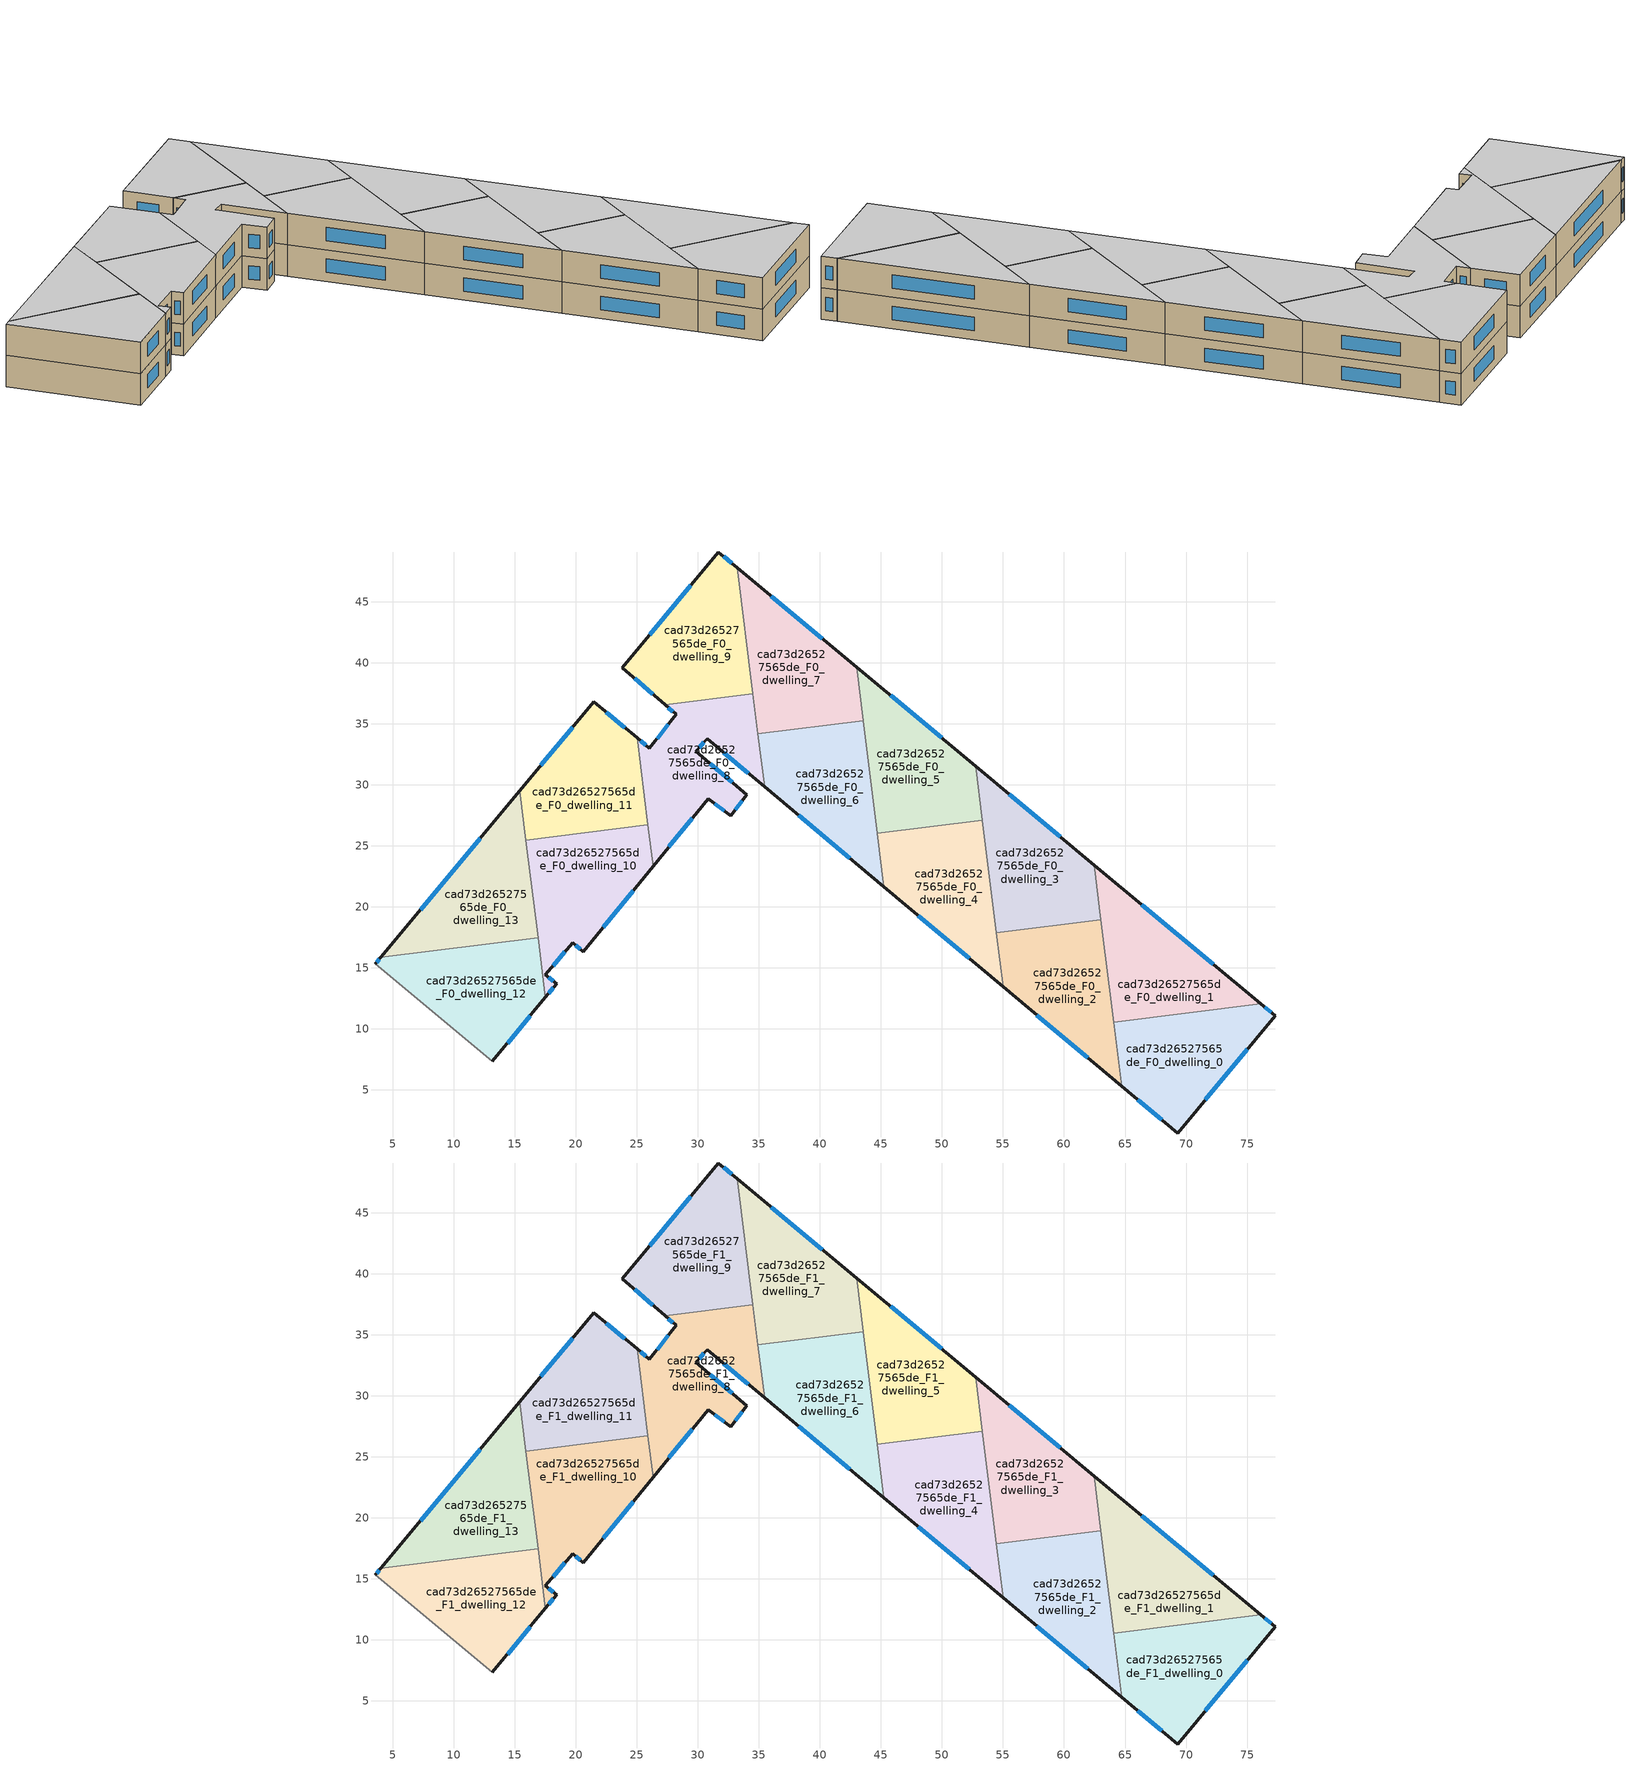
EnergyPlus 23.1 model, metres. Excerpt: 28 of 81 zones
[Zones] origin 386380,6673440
cad73d26527565de_F0_dwelling_0
 floor ground (EU_floor_Construction): 77.3,11.08 69.3,1.47 64.73,5.3 64.08,10.55 76.13,12.05 z0
 wall outside (EU_wall_Construction): 64.73,5.3 69.3,1.47 77.3,11.08 76.13,12.05 z0:3
 wall to cad73d26527565de_F0_dwelling_1 (EU_wall_Construction): 76.13,12.05 64.08,10.55 z0:3
 wall to cad73d26527565de_F0_dwelling_2 (EU_wall_Construction): 64.08,10.55 64.73,5.3 z0:3
 window (EU_Window_Construction): 76.97,11.36 76.47,11.77 / 71.59,4.22 75.01,8.33 / 66.04,4.21 68,2.57 z0.86:2.14
cad73d26527565de_F0_dwelling_1
 floor ground (EU_floor_Construction): 76.13,12.05 64.08,10.55 62.48,23.43 z0
 wall outside (EU_wall_Construction): 76.13,12.05 62.48,23.43 z0:3
 wall to cad73d26527565de_F0_dwelling_2 (EU_wall_Construction): 62.48,23.43 63.03,18.96 64.08,10.55 z0:3
 window (EU_Window_Construction): 72.23,15.3 66.38,20.18 z0.86:2.14
cad73d26527565de_F0_dwelling_10
 floor ground (EU_floor_Construction): 25.9,26.71 26.32,23.33 20.62,16.34 19.73,17.05 17.51,14.44 18.43,13.7 17.51,12.59 15.91,25.47 z0
 wall outside (EU_wall_Construction): 17.51,12.59 18.43,13.7 17.51,14.44 19.73,17.05 20.62,16.34 26.32,23.33 z0:3
 wall to cad73d26527565de_F0_dwelling_11 (EU_wall_Construction): 25.9,26.71 15.91,25.47 z0:3
 wall to cad73d26527565de_F0_dwelling_13 (EU_wall_Construction): 15.91,25.47 16.9,17.47 z0:3
 wall to cad73d26527565de_F0_dwelling_8 (EU_wall_Construction): 26.32,23.33 25.9,26.71 z0:3
 wall to cad73d26527565de_F0_dwelling_12 (EU_wall_Construction): 16.9,17.47 17.51,12.59 z0:3
 window (EU_Window_Construction): 19.99,16.85 20.37,16.54 / 18.15,15.19 19.1,16.31 / 18.17,13.91 17.78,14.23 / 17.77,12.91 18.17,13.38 / 22.25,18.34 24.7,21.34 z0.86:2.14
cad73d26527565de_F0_dwelling_11
 floor ground (EU_floor_Construction): 25.02,33.84 25.9,26.71 15.91,25.47 15.4,29.52 21.47,36.81 z0
 wall outside (EU_wall_Construction): 25.02,33.84 21.47,36.81 15.4,29.52 z0:3
 wall to cad73d26527565de_F0_dwelling_13 (EU_wall_Construction): 15.4,29.52 15.91,25.47 z0:3
 wall to cad73d26527565de_F0_dwelling_8 (EU_wall_Construction): 25.9,26.71 25.02,33.84 z0:3
 window (EU_Window_Construction): 19.73,34.73 17.13,31.61 / 24,34.69 22.48,35.96 z0.86:2.14
cad73d26527565de_F0_dwelling_12
 floor ground (EU_floor_Construction): 16.9,17.47 17.51,12.59 13.16,7.33 3.58,15.32 4.03,15.86 z0
 wall outside (EU_wall_Construction): 4.03,15.86 3.58,15.32 / 13.16,7.33 17.51,12.59 z0:3
 wall adiabatic (EU_wall_Construction): 3.58,15.32 13.16,7.33 z0:3
 wall to cad73d26527565de_F0_dwelling_13 (EU_wall_Construction): 16.9,17.47 4.03,15.86 z0:3
 window (EU_Window_Construction): 3.9,15.71 3.7,15.48 / 14.41,8.83 16.27,11.09 z0.86:2.14
cad73d26527565de_F0_dwelling_13
 floor ground (EU_floor_Construction): 15.4,29.52 16.9,17.47 4.03,15.86 z0
 wall outside (EU_wall_Construction): 15.4,29.52 4.03,15.86 z0:3
 window (EU_Window_Construction): 12.15,25.62 7.28,19.77 z0.86:2.14
cad73d26527565de_F0_dwelling_2
 floor ground (EU_floor_Construction): 63.03,18.96 64.73,5.3 55.01,13.45 54.45,17.89 z0
 wall outside (EU_wall_Construction): 55.01,13.45 64.73,5.3 z0:3
 wall to cad73d26527565de_F0_dwelling_3 (EU_wall_Construction): 62.48,23.43 63.03,18.96 54.45,17.89 z0:3
 wall to cad73d26527565de_F0_dwelling_4 (EU_wall_Construction): 54.45,17.89 55.01,13.45 z0:3
 window (EU_Window_Construction): 57.79,11.12 61.96,7.63 z0.86:2.14
cad73d26527565de_F0_dwelling_3
 floor ground (EU_floor_Construction): 62.48,23.43 63.03,18.96 54.45,17.89 52.76,31.53 z0
 wall outside (EU_wall_Construction): 62.48,23.43 52.76,31.53 z0:3
 wall to cad73d26527565de_F0_dwelling_5 (EU_wall_Construction): 52.76,31.53 53.31,27.1 z0:3
 wall to cad73d26527565de_F0_dwelling_4 (EU_wall_Construction): 53.31,27.1 54.45,17.89 z0:3
 window (EU_Window_Construction): 59.7,25.74 55.53,29.21 z0.86:2.14
cad73d26527565de_F0_dwelling_4
 floor ground (EU_floor_Construction): 53.31,27.1 55.01,13.45 45.25,21.63 44.7,26.03 z0
 wall outside (EU_wall_Construction): 45.25,21.63 55.01,13.45 z0:3
 wall to cad73d26527565de_F0_dwelling_5 (EU_wall_Construction): 53.31,27.1 44.7,26.03 z0:3
 wall to cad73d26527565de_F0_dwelling_6 (EU_wall_Construction): 44.7,26.03 45.25,21.63 z0:3
 window (EU_Window_Construction): 48.04,19.29 52.22,15.79 z0.86:2.14
cad73d26527565de_F0_dwelling_5
 floor ground (EU_floor_Construction): 52.76,31.53 53.31,27.1 44.7,26.03 43.01,39.65 z0
 wall outside (EU_wall_Construction): 52.76,31.53 43.01,39.65 z0:3
 wall to cad73d26527565de_F0_dwelling_7 (EU_wall_Construction): 43.01,39.65 43.55,35.26 z0:3
 wall to cad73d26527565de_F0_dwelling_6 (EU_wall_Construction): 43.55,35.26 44.7,26.03 z0:3
 window (EU_Window_Construction): 49.97,33.85 45.79,37.33 z0.86:2.14
cad73d26527565de_F0_dwelling_6
 floor ground (EU_floor_Construction): 43.55,35.26 45.25,21.63 35.47,29.83 34.92,34.19 z0
 wall outside (EU_wall_Construction): 35.47,29.83 45.25,21.63 z0:3
 wall to cad73d26527565de_F0_dwelling_7 (EU_wall_Construction): 43.55,35.26 34.92,34.19 z0:3
 wall to cad73d26527565de_F0_dwelling_8 (EU_wall_Construction): 34.92,34.19 35.47,29.83 z0:3
 window (EU_Window_Construction): 38.26,27.49 42.46,23.97 z0.86:2.14
cad73d26527565de_F0_dwelling_7
 floor ground (EU_floor_Construction): 43.01,39.65 43.55,35.26 34.92,34.19 33.23,47.79 z0
 wall outside (EU_wall_Construction): 43.01,39.65 33.23,47.79 z0:3
 wall to cad73d26527565de_F0_dwelling_9 (EU_wall_Construction): 33.23,47.79 34.52,37.45 z0:3
 wall to cad73d26527565de_F0_dwelling_8 (EU_wall_Construction): 34.52,37.45 34.92,34.19 z0:3
 window (EU_Window_Construction): 40.21,41.98 36.02,45.47 z0.86:2.14
cad73d26527565de_F0_dwelling_8
 floor ground (EU_floor_Construction): 34.52,37.45 35.47,29.83 30.77,33.77 29.84,32.74 34.01,29.2 32.71,27.47 30.83,28.86 26.32,23.33 25.02,33.84 26.03,32.99 28.22,35.78 27.32,36.55 z0
 wall outside (EU_wall_Construction): 26.32,23.33 30.83,28.86 32.71,27.47 34.01,29.2 29.84,32.74 30.77,33.77 35.47,29.83 / 27.32,36.55 28.22,35.78 26.03,32.99 25.02,33.84 z0:3
 wall to cad73d26527565de_F0_dwelling_9 (EU_wall_Construction): 34.52,37.45 27.32,36.55 z0:3
 window (EU_Window_Construction): 30.1,33.04 30.5,33.48 / 32.81,30.21 31.03,31.73 / 33.08,27.96 33.63,28.7 / 31.37,28.46 32.17,27.87 / 27.61,24.91 29.54,27.28 / 25.74,33.23 25.31,33.6 / 27.59,34.98 26.66,33.79 / 27.58,36.33 27.96,36 / 32.11,32.64 34.12,30.96 z0.86:2.14
cad73d26527565de_F0_dwelling_9
 floor ground (EU_floor_Construction): 33.23,47.79 34.52,37.45 27.32,36.55 23.8,39.61 31.68,49.08 z0
 wall outside (EU_wall_Construction): 33.23,47.79 31.68,49.08 23.8,39.61 27.32,36.55 z0:3
 window (EU_Window_Construction): 24.81,38.74 26.32,37.43 / 29.43,46.38 26.05,42.32 / 32.79,48.16 32.12,48.71 z0.86:2.14
cad73d26527565de_F1_dwelling_0
 floor to cad73d26527565de_F0_dwelling_0 (EU_floor_Construction): 77.3,11.08 69.3,1.47 64.73,5.3 64.08,10.55 76.13,12.05 z3
 wall outside (EU_wall_Construction): 64.73,5.3 69.3,1.47 77.3,11.08 76.13,12.05 z3:6
 wall to cad73d26527565de_F1_dwelling_1 (EU_wall_Construction): 76.13,12.05 64.08,10.55 z3:6
 wall to cad73d26527565de_F1_dwelling_2 (EU_wall_Construction): 64.08,10.55 64.73,5.3 z3:6
 window (EU_Window_Construction): 76.97,11.36 76.47,11.77 / 71.59,4.22 75.01,8.33 / 66.04,4.21 68,2.57 z3.86:5.14
 ceiling to cad73d26527565de_F2_dwelling_0 (EU_floor_Construction): 69.3,1.47 77.3,11.08 76.13,12.05 64.08,10.55 64.73,5.3 z6
cad73d26527565de_F1_dwelling_1
 floor to cad73d26527565de_F0_dwelling_1 (EU_floor_Construction): 76.13,12.05 64.08,10.55 62.48,23.43 z3
 wall outside (EU_wall_Construction): 76.13,12.05 62.48,23.43 z3:6
 wall to cad73d26527565de_F1_dwelling_2 (EU_wall_Construction): 62.48,23.43 63.03,18.96 64.08,10.55 z3:6
 window (EU_Window_Construction): 72.23,15.3 66.38,20.18 z3.86:5.14
 ceiling to cad73d26527565de_F2_dwelling_1 (EU_floor_Construction): 76.13,12.05 62.48,23.43 64.08,10.55 z6
cad73d26527565de_F1_dwelling_10
 floor to cad73d26527565de_F0_dwelling_10 (EU_floor_Construction): 25.9,26.71 26.32,23.33 20.62,16.34 19.73,17.05 17.51,14.44 18.43,13.7 17.51,12.59 15.91,25.47 z3
 wall outside (EU_wall_Construction): 17.51,12.59 18.43,13.7 17.51,14.44 19.73,17.05 20.62,16.34 26.32,23.33 z3:6
 wall to cad73d26527565de_F1_dwelling_11 (EU_wall_Construction): 25.9,26.71 15.91,25.47 z3:6
 wall to cad73d26527565de_F1_dwelling_13 (EU_wall_Construction): 15.91,25.47 16.9,17.47 z3:6
 wall to cad73d26527565de_F1_dwelling_8 (EU_wall_Construction): 26.32,23.33 25.9,26.71 z3:6
 wall to cad73d26527565de_F1_dwelling_12 (EU_wall_Construction): 16.9,17.47 17.51,12.59 z3:6
 window (EU_Window_Construction): 19.99,16.85 20.37,16.54 / 18.15,15.19 19.1,16.31 / 18.17,13.91 17.78,14.23 / 17.77,12.91 18.17,13.38 / 22.25,18.34 24.7,21.34 z3.86:5.14
 ceiling to cad73d26527565de_F2_dwelling_10 (EU_floor_Construction): 20.62,16.34 26.32,23.33 25.9,26.71 15.91,25.47 17.51,12.59 18.43,13.7 17.51,14.44 19.73,17.05 z6
cad73d26527565de_F1_dwelling_11
 floor to cad73d26527565de_F0_dwelling_11 (EU_floor_Construction): 25.02,33.84 25.9,26.71 15.91,25.47 15.4,29.52 21.47,36.81 z3
 wall outside (EU_wall_Construction): 25.02,33.84 21.47,36.81 15.4,29.52 z3:6
 wall to cad73d26527565de_F1_dwelling_13 (EU_wall_Construction): 15.4,29.52 15.91,25.47 z3:6
 wall to cad73d26527565de_F1_dwelling_8 (EU_wall_Construction): 25.9,26.71 25.02,33.84 z3:6
 window (EU_Window_Construction): 19.73,34.73 17.13,31.61 / 24,34.69 22.48,35.96 z3.86:5.14
 ceiling to cad73d26527565de_F2_dwelling_11 (EU_floor_Construction): 25.9,26.71 25.02,33.84 21.47,36.81 15.4,29.52 15.91,25.47 z6
cad73d26527565de_F1_dwelling_12
 floor to cad73d26527565de_F0_dwelling_12 (EU_floor_Construction): 16.9,17.47 17.51,12.59 13.16,7.33 3.58,15.32 4.03,15.86 z3
 wall outside (EU_wall_Construction): 4.03,15.86 3.58,15.32 / 13.16,7.33 17.51,12.59 z3:6
 wall adiabatic (EU_wall_Construction): 3.58,15.32 13.16,7.33 z3:6
 wall to cad73d26527565de_F1_dwelling_13 (EU_wall_Construction): 16.9,17.47 4.03,15.86 z3:6
 window (EU_Window_Construction): 3.9,15.71 3.7,15.48 / 14.41,8.83 16.27,11.09 z3.86:5.14
 ceiling to cad73d26527565de_F2_dwelling_12 (EU_floor_Construction): 13.16,7.33 17.51,12.59 16.9,17.47 4.03,15.86 3.58,15.32 z6
cad73d26527565de_F1_dwelling_13
 floor to cad73d26527565de_F0_dwelling_13 (EU_floor_Construction): 15.4,29.52 16.9,17.47 4.03,15.86 z3
 wall outside (EU_wall_Construction): 15.4,29.52 4.03,15.86 z3:6
 window (EU_Window_Construction): 12.15,25.62 7.28,19.77 z3.86:5.14
 ceiling to cad73d26527565de_F2_dwelling_13 (EU_floor_Construction): 16.9,17.47 15.4,29.52 4.03,15.86 z6
cad73d26527565de_F1_dwelling_2
 floor to cad73d26527565de_F0_dwelling_2 (EU_floor_Construction): 63.03,18.96 64.73,5.3 55.01,13.45 54.45,17.89 z3
 wall outside (EU_wall_Construction): 55.01,13.45 64.73,5.3 z3:6
 wall to cad73d26527565de_F1_dwelling_3 (EU_wall_Construction): 62.48,23.43 63.03,18.96 54.45,17.89 z3:6
 wall to cad73d26527565de_F1_dwelling_4 (EU_wall_Construction): 54.45,17.89 55.01,13.45 z3:6
 window (EU_Window_Construction): 57.79,11.12 61.96,7.63 z3.86:5.14
 ceiling to cad73d26527565de_F2_dwelling_2 (EU_floor_Construction): 64.73,5.3 63.03,18.96 54.45,17.89 55.01,13.45 z6
cad73d26527565de_F1_dwelling_3
 floor to cad73d26527565de_F0_dwelling_3 (EU_floor_Construction): 62.48,23.43 63.03,18.96 54.45,17.89 52.76,31.53 z3
 wall outside (EU_wall_Construction): 62.48,23.43 52.76,31.53 z3:6
 wall to cad73d26527565de_F1_dwelling_5 (EU_wall_Construction): 52.76,31.53 53.31,27.1 z3:6
 wall to cad73d26527565de_F1_dwelling_4 (EU_wall_Construction): 53.31,27.1 54.45,17.89 z3:6
 window (EU_Window_Construction): 59.7,25.74 55.53,29.21 z3.86:5.14
 ceiling to cad73d26527565de_F2_dwelling_3 (EU_floor_Construction): 63.03,18.96 62.48,23.43 52.76,31.53 54.45,17.89 z6
cad73d26527565de_F1_dwelling_4
 floor to cad73d26527565de_F0_dwelling_4 (EU_floor_Construction): 53.31,27.1 55.01,13.45 45.25,21.63 44.7,26.03 z3
 wall outside (EU_wall_Construction): 45.25,21.63 55.01,13.45 z3:6
 wall to cad73d26527565de_F1_dwelling_5 (EU_wall_Construction): 53.31,27.1 44.7,26.03 z3:6
 wall to cad73d26527565de_F1_dwelling_6 (EU_wall_Construction): 44.7,26.03 45.25,21.63 z3:6
 window (EU_Window_Construction): 48.04,19.29 52.22,15.79 z3.86:5.14
 ceiling to cad73d26527565de_F2_dwelling_4 (EU_floor_Construction): 55.01,13.45 53.31,27.1 44.7,26.03 45.25,21.63 z6
cad73d26527565de_F1_dwelling_5
 floor to cad73d26527565de_F0_dwelling_5 (EU_floor_Construction): 52.76,31.53 53.31,27.1 44.7,26.03 43.01,39.65 z3
 wall outside (EU_wall_Construction): 52.76,31.53 43.01,39.65 z3:6
 wall to cad73d26527565de_F1_dwelling_7 (EU_wall_Construction): 43.01,39.65 43.55,35.26 z3:6
 wall to cad73d26527565de_F1_dwelling_6 (EU_wall_Construction): 43.55,35.26 44.7,26.03 z3:6
 window (EU_Window_Construction): 49.97,33.85 45.79,37.33 z3.86:5.14
 ceiling to cad73d26527565de_F2_dwelling_5 (EU_floor_Construction): 53.31,27.1 52.76,31.53 43.01,39.65 44.7,26.03 z6
cad73d26527565de_F1_dwelling_6
 floor to cad73d26527565de_F0_dwelling_6 (EU_floor_Construction): 43.55,35.26 45.25,21.63 35.47,29.83 34.92,34.19 z3
 wall outside (EU_wall_Construction): 35.47,29.83 45.25,21.63 z3:6
 wall to cad73d26527565de_F1_dwelling_7 (EU_wall_Construction): 43.55,35.26 34.92,34.19 z3:6
 wall to cad73d26527565de_F1_dwelling_8 (EU_wall_Construction): 34.92,34.19 35.47,29.83 z3:6
 window (EU_Window_Construction): 38.26,27.49 42.46,23.97 z3.86:5.14
 ceiling to cad73d26527565de_F2_dwelling_6 (EU_floor_Construction): 45.25,21.63 43.55,35.26 34.92,34.19 35.47,29.83 z6
cad73d26527565de_F1_dwelling_7
 floor to cad73d26527565de_F0_dwelling_7 (EU_floor_Construction): 43.01,39.65 43.55,35.26 34.92,34.19 33.23,47.79 z3
 wall outside (EU_wall_Construction): 43.01,39.65 33.23,47.79 z3:6
 wall to cad73d26527565de_F1_dwelling_9 (EU_wall_Construction): 33.23,47.79 34.52,37.45 z3:6
 wall to cad73d26527565de_F1_dwelling_8 (EU_wall_Construction): 34.52,37.45 34.92,34.19 z3:6
 window (EU_Window_Construction): 40.21,41.98 36.02,45.47 z3.86:5.14
 ceiling to cad73d26527565de_F2_dwelling_7 (EU_floor_Construction): 43.55,35.26 43.01,39.65 33.23,47.79 34.92,34.19 z6
cad73d26527565de_F1_dwelling_8
 floor to cad73d26527565de_F0_dwelling_8 (EU_floor_Construction): 34.52,37.45 35.47,29.83 30.77,33.77 29.84,32.74 34.01,29.2 32.71,27.47 30.83,28.86 26.32,23.33 25.02,33.84 26.03,32.99 28.22,35.78 27.32,36.55 z3
 wall outside (EU_wall_Construction): 26.32,23.33 30.83,28.86 32.71,27.47 34.01,29.2 29.84,32.74 30.77,33.77 35.47,29.83 / 27.32,36.55 28.22,35.78 26.03,32.99 25.02,33.84 z3:6
 wall to cad73d26527565de_F1_dwelling_9 (EU_wall_Construction): 34.52,37.45 27.32,36.55 z3:6
 window (EU_Window_Construction): 30.1,33.04 30.5,33.48 / 32.81,30.21 31.03,31.73 / 33.08,27.96 33.63,28.7 / 31.37,28.46 32.17,27.87 / 27.61,24.91 29.54,27.28 / 25.74,33.23 25.31,33.6 / 27.59,34.98 26.66,33.79 / 27.58,36.33 27.96,36 / 32.11,32.64 34.12,30.96 z3.86:5.14
 ceiling to cad73d26527565de_F2_dwelling_8 (EU_floor_Construction): 32.71,27.47 34.01,29.2 29.84,32.74 30.77,33.77 35.47,29.83 34.52,37.45 27.32,36.55 28.22,35.78 26.03,32.99 25.02,33.84 26.32,23.33 30.83,28.86 z6
cad73d26527565de_F1_dwelling_9
 floor to cad73d26527565de_F0_dwelling_9 (EU_floor_Construction): 33.23,47.79 34.52,37.45 27.32,36.55 23.8,39.61 31.68,49.08 z3
 wall outside (EU_wall_Construction): 33.23,47.79 31.68,49.08 23.8,39.61 27.32,36.55 z3:6
 window (EU_Window_Construction): 24.81,38.74 26.32,37.43 / 29.43,46.38 26.05,42.32 / 32.79,48.16 32.12,48.71 z3.86:5.14
 ceiling to cad73d26527565de_F2_dwelling_9 (EU_floor_Construction): 34.52,37.45 33.23,47.79 31.68,49.08 23.8,39.61 27.32,36.55 z6
[Building]
EU S2 Campaign: North Axis=0; Terrain=City; Solar Distribution=FullExterior
[Site:Location]
Helsinki-Vantaa.AP: Latitude=60.317; Longitude=24.963; Time Zone=2; Elevation=54.6
[SizingPeriod:WeatherFileDays]
AnnualSizingPeriod: Begin Month=1; Begin Day of Month=1; End Month=12; End Day of Month=31; Day of Week for Start Day=Monday; Use Weather File Daylight Saving Period=No; Use Weather File Rain and Snow Indicators=No
[MATERIAL]
EU_InternalMass_Material: Roughness=MediumRough; Thickness=0.1; Conductivity=1; Density=1800; Specific Heat=900; Thermal Absorptance=0.9; Solar Absorptance=0.7; Visible Absorptance=0.7
[MATERIAL:NOMASS] Roughness=MediumRough; Thermal Absorptance=0.9; Solar Absorptance=0.7; Visible Absorptance=0.7
Name | Thermal Resistance
EU_wall_NoMass | 1.10183
EU_floor_NoMass | 1.70606
[WINDOWMATERIAL:SIMPLEGLAZINGSYSTEM]
EU_Window_SimpleGlazing: UFactor=3.11035; Solar Heat Gain Coefficient=0.8; Visible Transmittance=0.8
[CONSTRUCTION]
EU_wall_Construction: EU_wall_NoMass
EU_floor_Construction: EU_floor_NoMass
EU_Window_Construction: EU_Window_SimpleGlazing
EU_InternalMass_Construction: EU_InternalMass_Material
[ZONE] Type=1; Multiplier=1; Ceiling Height=autocalculate; Floor Area=autocalculate; Part of Total Floor Area=Yes
Name | Volume
cad73d26527565de_F0_dwelling_0; cad73d26527565de_F1_dwelling_0 | 236.524
cad73d26527565de_F0_dwelling_1; cad73d26527565de_F1_dwelling_1 | 236.48
cad73d26527565de_F0_dwelling_10; cad73d26527565de_F1_dwelling_10 | 236.118
cad73d26527565de_F0_dwelling_11; cad73d26527565de_F1_dwelling_11 | 236.125
cad73d26527565de_F0_dwelling_12; cad73d26527565de_F1_dwelling_12 | 236.509
cad73d26527565de_F0_dwelling_13; cad73d26527565de_F1_dwelling_13 | 236.484
cad73d26527565de_F0_dwelling_2; cad73d26527565de_F1_dwelling_2 | 236.501
cad73d26527565de_F0_dwelling_3; cad73d26527565de_F1_dwelling_3 | 236.527
cad73d26527565de_F0_dwelling_4; cad73d26527565de_F1_dwelling_4 | 236.508
cad73d26527565de_F0_dwelling_5; cad73d26527565de_F1_dwelling_5 | 236.525
cad73d26527565de_F0_dwelling_6; cad73d26527565de_F1_dwelling_6 | 236.492
cad73d26527565de_F0_dwelling_7; cad73d26527565de_F1_dwelling_7 | 236.498
cad73d26527565de_F0_dwelling_8; cad73d26527565de_F1_dwelling_8 | 236.878
cad73d26527565de_F0_dwelling_9; cad73d26527565de_F1_dwelling_9 | 236.882
[INTERNALMASS] Construction=EU_InternalMass_Construction
Name | Zone or ZoneList | Surface Area
cad73d26527565de_F0_dwelling_0_EU_InternalMass | cad73d26527565de_F0_dwelling_0 | 78.8423
cad73d26527565de_F0_dwelling_1_EU_InternalMass | cad73d26527565de_F0_dwelling_1 | 78.8257
cad73d26527565de_F0_dwelling_2_EU_InternalMass | cad73d26527565de_F0_dwelling_2 | 78.8411
cad73d26527565de_F0_dwelling_3_EU_InternalMass | cad73d26527565de_F0_dwelling_3 | 78.8389
cad73d26527565de_F0_dwelling_4_EU_InternalMass | cad73d26527565de_F0_dwelling_4 | 78.8342
cad73d26527565de_F0_dwelling_5_EU_InternalMass | cad73d26527565de_F0_dwelling_5 | 78.8387
cad73d26527565de_F0_dwelling_6_EU_InternalMass | cad73d26527565de_F0_dwelling_6 | 78.8265
cad73d26527565de_F0_dwelling_7_EU_InternalMass | cad73d26527565de_F0_dwelling_7 | 78.8295
cad73d26527565de_F0_dwelling_8_EU_InternalMass | cad73d26527565de_F0_dwelling_8 | 78.9581
cad73d26527565de_F0_dwelling_9_EU_InternalMass | cad73d26527565de_F0_dwelling_9 | 78.9638
cad73d26527565de_F0_dwelling_10_EU_InternalMass | cad73d26527565de_F0_dwelling_10 | 78.7069
cad73d26527565de_F0_dwelling_11_EU_InternalMass | cad73d26527565de_F0_dwelling_11 | 78.7083
cad73d26527565de_F0_dwelling_12_EU_InternalMass | cad73d26527565de_F0_dwelling_12 | 78.8382
cad73d26527565de_F0_dwelling_13_EU_InternalMass | cad73d26527565de_F0_dwelling_13 | 78.8286
cad73d26527565de_F1_dwelling_0_EU_InternalMass | cad73d26527565de_F1_dwelling_0 | 78.8423
cad73d26527565de_F1_dwelling_1_EU_InternalMass | cad73d26527565de_F1_dwelling_1 | 78.8257
cad73d26527565de_F1_dwelling_2_EU_InternalMass | cad73d26527565de_F1_dwelling_2 | 78.8411
cad73d26527565de_F1_dwelling_3_EU_InternalMass | cad73d26527565de_F1_dwelling_3 | 78.8389
cad73d26527565de_F1_dwelling_4_EU_InternalMass | cad73d26527565de_F1_dwelling_4 | 78.8342
cad73d26527565de_F1_dwelling_5_EU_InternalMass | cad73d26527565de_F1_dwelling_5 | 78.8387
cad73d26527565de_F1_dwelling_6_EU_InternalMass | cad73d26527565de_F1_dwelling_6 | 78.8265
cad73d26527565de_F1_dwelling_7_EU_InternalMass | cad73d26527565de_F1_dwelling_7 | 78.8295
cad73d26527565de_F1_dwelling_8_EU_InternalMass | cad73d26527565de_F1_dwelling_8 | 78.9581
cad73d26527565de_F1_dwelling_9_EU_InternalMass | cad73d26527565de_F1_dwelling_9 | 78.9638
cad73d26527565de_F1_dwelling_10_EU_InternalMass | cad73d26527565de_F1_dwelling_10 | 78.7069
cad73d26527565de_F1_dwelling_11_EU_InternalMass | cad73d26527565de_F1_dwelling_11 | 78.7083
cad73d26527565de_F1_dwelling_12_EU_InternalMass | cad73d26527565de_F1_dwelling_12 | 78.8382
cad73d26527565de_F1_dwelling_13_EU_InternalMass | cad73d26527565de_F1_dwelling_13 | 78.8286
[OTHEREQUIPMENT] Fuel Type=Electricity; Design Level Calculation Method=Watts/Area; Power per Zone Floor Area=1; Fraction Latent=0; Fraction Radiant=0; Fraction Lost=0; Carbon Dioxide Generation Rate=0; EndUse Subcategory=EU_Step8_InternalGains
Name | Zone or ZoneList or Space or SpaceList | Schedule
EU_Step8_InternalGain_cad73d26527565de_F0_dwelling_0_f000 | cad73d26527565de_F0_dwelling_0 | EU_Step8_GainSchedule_cad73d26527565de_F0_dwelling_0_f000
EU_Step8_InternalGain_cad73d26527565de_F0_dwelling_1_f000 | cad73d26527565de_F0_dwelling_1 | EU_Step8_GainSchedule_cad73d26527565de_F0_dwelling_1_f000
EU_Step8_InternalGain_cad73d26527565de_F0_dwelling_2_f000 | cad73d26527565de_F0_dwelling_2 | EU_Step8_GainSchedule_cad73d26527565de_F0_dwelling_2_f000
EU_Step8_InternalGain_cad73d26527565de_F0_dwelling_3_f000 | cad73d26527565de_F0_dwelling_3 | EU_Step8_GainSchedule_cad73d26527565de_F0_dwelling_3_f000
EU_Step8_InternalGain_cad73d26527565de_F0_dwelling_4_f000 | cad73d26527565de_F0_dwelling_4 | EU_Step8_GainSchedule_cad73d26527565de_F0_dwelling_4_f000
EU_Step8_InternalGain_cad73d26527565de_F0_dwelling_5_f000 | cad73d26527565de_F0_dwelling_5 | EU_Step8_GainSchedule_cad73d26527565de_F0_dwelling_5_f000
EU_Step8_InternalGain_cad73d26527565de_F0_dwelling_6_f000 | cad73d26527565de_F0_dwelling_6 | EU_Step8_GainSchedule_cad73d26527565de_F0_dwelling_6_f000
EU_Step8_InternalGain_cad73d26527565de_F0_dwelling_7_f000 | cad73d26527565de_F0_dwelling_7 | EU_Step8_GainSchedule_cad73d26527565de_F0_dwelling_7_f000
EU_Step8_InternalGain_cad73d26527565de_F0_dwelling_8_f000 | cad73d26527565de_F0_dwelling_8 | EU_Step8_GainSchedule_cad73d26527565de_F0_dwelling_8_f000
EU_Step8_InternalGain_cad73d26527565de_F0_dwelling_9_f000 | cad73d26527565de_F0_dwelling_9 | EU_Step8_GainSchedule_cad73d26527565de_F0_dwelling_9_f000
EU_Step8_InternalGain_cad73d26527565de_F0_dwelling_10_f000 | cad73d26527565de_F0_dwelling_10 | EU_Step8_GainSchedule_cad73d26527565de_F0_dwelling_10_f000
EU_Step8_InternalGain_cad73d26527565de_F0_dwelling_11_f000 | cad73d26527565de_F0_dwelling_11 | EU_Step8_GainSchedule_cad73d26527565de_F0_dwelling_11_f000
EU_Step8_InternalGain_cad73d26527565de_F0_dwelling_12_f000 | cad73d26527565de_F0_dwelling_12 | EU_Step8_GainSchedule_cad73d26527565de_F0_dwelling_12_f000
EU_Step8_InternalGain_cad73d26527565de_F0_dwelling_13_f000 | cad73d26527565de_F0_dwelling_13 | EU_Step8_GainSchedule_cad73d26527565de_F0_dwelling_13_f000
EU_Step8_InternalGain_cad73d26527565de_F1_dwelling_0_f000 | cad73d26527565de_F1_dwelling_0 | EU_Step8_GainSchedule_cad73d26527565de_F1_dwelling_0_f000
EU_Step8_InternalGain_cad73d26527565de_F1_dwelling_1_f000 | cad73d26527565de_F1_dwelling_1 | EU_Step8_GainSchedule_cad73d26527565de_F1_dwelling_1_f000
EU_Step8_InternalGain_cad73d26527565de_F1_dwelling_2_f000 | cad73d26527565de_F1_dwelling_2 | EU_Step8_GainSchedule_cad73d26527565de_F1_dwelling_2_f000
EU_Step8_InternalGain_cad73d26527565de_F1_dwelling_3_f000 | cad73d26527565de_F1_dwelling_3 | EU_Step8_GainSchedule_cad73d26527565de_F1_dwelling_3_f000
EU_Step8_InternalGain_cad73d26527565de_F1_dwelling_4_f000 | cad73d26527565de_F1_dwelling_4 | EU_Step8_GainSchedule_cad73d26527565de_F1_dwelling_4_f000
EU_Step8_InternalGain_cad73d26527565de_F1_dwelling_5_f000 | cad73d26527565de_F1_dwelling_5 | EU_Step8_GainSchedule_cad73d26527565de_F1_dwelling_5_f000
EU_Step8_InternalGain_cad73d26527565de_F1_dwelling_6_f000 | cad73d26527565de_F1_dwelling_6 | EU_Step8_GainSchedule_cad73d26527565de_F1_dwelling_6_f000
EU_Step8_InternalGain_cad73d26527565de_F1_dwelling_7_f000 | cad73d26527565de_F1_dwelling_7 | EU_Step8_GainSchedule_cad73d26527565de_F1_dwelling_7_f000
EU_Step8_InternalGain_cad73d26527565de_F1_dwelling_8_f000 | cad73d26527565de_F1_dwelling_8 | EU_Step8_GainSchedule_cad73d26527565de_F1_dwelling_8_f000
EU_Step8_InternalGain_cad73d26527565de_F1_dwelling_9_f000 | cad73d26527565de_F1_dwelling_9 | EU_Step8_GainSchedule_cad73d26527565de_F1_dwelling_9_f000
EU_Step8_InternalGain_cad73d26527565de_F1_dwelling_10_f000 | cad73d26527565de_F1_dwelling_10 | EU_Step8_GainSchedule_cad73d26527565de_F1_dwelling_10_f000
EU_Step8_InternalGain_cad73d26527565de_F1_dwelling_11_f000 | cad73d26527565de_F1_dwelling_11 | EU_Step8_GainSchedule_cad73d26527565de_F1_dwelling_11_f000
EU_Step8_InternalGain_cad73d26527565de_F1_dwelling_12_f000 | cad73d26527565de_F1_dwelling_12 | EU_Step8_GainSchedule_cad73d26527565de_F1_dwelling_12_f000
EU_Step8_InternalGain_cad73d26527565de_F1_dwelling_13_f000 | cad73d26527565de_F1_dwelling_13 | EU_Step8_GainSchedule_cad73d26527565de_F1_dwelling_13_f000
[ZONEVENTILATION:DESIGNFLOWRATE] Schedule=EU_AlwaysOn; Design Flow Rate Calculation Method=AirChanges/Hour; Air Changes per Hour=0.756316; Ventilation Type=Natural; Fan Pressure Rise=0; Fan Total Efficiency=1; Constant Term Coefficient=1; Temperature Term Coefficient=0; Velocity Term Coefficient=0; Velocity Squared Term Coefficient=0; Minimum Indoor Temperature=-100; Maximum Indoor Temperature=100; Delta Temperature=-100; Minimum Outdoor Temperature=-100; Maximum Outdoor Temperature=100; Maximum Wind Speed=40
Name | Zone or ZoneList or Space or SpaceList
EU_ConstantAir_cad73d26527565de_F0_dwelling_0 | cad73d26527565de_F0_dwelling_0
EU_ConstantAir_cad73d26527565de_F0_dwelling_1 | cad73d26527565de_F0_dwelling_1
EU_ConstantAir_cad73d26527565de_F0_dwelling_2 | cad73d26527565de_F0_dwelling_2
EU_ConstantAir_cad73d26527565de_F0_dwelling_3 | cad73d26527565de_F0_dwelling_3
EU_ConstantAir_cad73d26527565de_F0_dwelling_4 | cad73d26527565de_F0_dwelling_4
EU_ConstantAir_cad73d26527565de_F0_dwelling_5 | cad73d26527565de_F0_dwelling_5
EU_ConstantAir_cad73d26527565de_F0_dwelling_6 | cad73d26527565de_F0_dwelling_6
EU_ConstantAir_cad73d26527565de_F0_dwelling_7 | cad73d26527565de_F0_dwelling_7
EU_ConstantAir_cad73d26527565de_F0_dwelling_8 | cad73d26527565de_F0_dwelling_8
EU_ConstantAir_cad73d26527565de_F0_dwelling_9 | cad73d26527565de_F0_dwelling_9
EU_ConstantAir_cad73d26527565de_F0_dwelling_10 | cad73d26527565de_F0_dwelling_10
EU_ConstantAir_cad73d26527565de_F0_dwelling_11 | cad73d26527565de_F0_dwelling_11
EU_ConstantAir_cad73d26527565de_F0_dwelling_12 | cad73d26527565de_F0_dwelling_12
EU_ConstantAir_cad73d26527565de_F0_dwelling_13 | cad73d26527565de_F0_dwelling_13
EU_ConstantAir_cad73d26527565de_F1_dwelling_0 | cad73d26527565de_F1_dwelling_0
EU_ConstantAir_cad73d26527565de_F1_dwelling_1 | cad73d26527565de_F1_dwelling_1
EU_ConstantAir_cad73d26527565de_F1_dwelling_2 | cad73d26527565de_F1_dwelling_2
EU_ConstantAir_cad73d26527565de_F1_dwelling_3 | cad73d26527565de_F1_dwelling_3
EU_ConstantAir_cad73d26527565de_F1_dwelling_4 | cad73d26527565de_F1_dwelling_4
EU_ConstantAir_cad73d26527565de_F1_dwelling_5 | cad73d26527565de_F1_dwelling_5
EU_ConstantAir_cad73d26527565de_F1_dwelling_6 | cad73d26527565de_F1_dwelling_6
EU_ConstantAir_cad73d26527565de_F1_dwelling_7 | cad73d26527565de_F1_dwelling_7
EU_ConstantAir_cad73d26527565de_F1_dwelling_8 | cad73d26527565de_F1_dwelling_8
EU_ConstantAir_cad73d26527565de_F1_dwelling_9 | cad73d26527565de_F1_dwelling_9
EU_ConstantAir_cad73d26527565de_F1_dwelling_10 | cad73d26527565de_F1_dwelling_10
EU_ConstantAir_cad73d26527565de_F1_dwelling_11 | cad73d26527565de_F1_dwelling_11
EU_ConstantAir_cad73d26527565de_F1_dwelling_12 | cad73d26527565de_F1_dwelling_12
EU_ConstantAir_cad73d26527565de_F1_dwelling_13 | cad73d26527565de_F1_dwelling_13
[HVACTEMPLATE:THERMOSTAT] Constant Heating Setpoint=20; Constant Cooling Setpoint=50
EU_HeatOnly_cad73d26527565de_F0_dwelling_0; EU_HeatOnly_cad73d26527565de_F0_dwelling_1; EU_HeatOnly_cad73d26527565de_F0_dwelling_2; EU_HeatOnly_cad73d26527565de_F0_dwelling_3; EU_HeatOnly_cad73d26527565de_F0_dwelling_4; EU_HeatOnly_cad73d26527565de_F0_dwelling_5; EU_HeatOnly_cad73d26527565de_F0_dwelling_6; EU_HeatOnly_cad73d26527565de_F0_dwelling_7; EU_HeatOnly_cad73d26527565de_F0_dwelling_8; EU_HeatOnly_cad73d26527565de_F0_dwelling_9; EU_HeatOnly_cad73d26527565de_F0_dwelling_10; EU_HeatOnly_cad73d26527565de_F0_dwelling_11; EU_HeatOnly_cad73d26527565de_F0_dwelling_12; EU_HeatOnly_cad73d26527565de_F0_dwelling_13; EU_HeatOnly_cad73d26527565de_F1_dwelling_0; EU_HeatOnly_cad73d26527565de_F1_dwelling_1; EU_HeatOnly_cad73d26527565de_F1_dwelling_2; EU_HeatOnly_cad73d26527565de_F1_dwelling_3; EU_HeatOnly_cad73d26527565de_F1_dwelling_4; EU_HeatOnly_cad73d26527565de_F1_dwelling_5; EU_HeatOnly_cad73d26527565de_F1_dwelling_6; EU_HeatOnly_cad73d26527565de_F1_dwelling_7; EU_HeatOnly_cad73d26527565de_F1_dwelling_8; EU_HeatOnly_cad73d26527565de_F1_dwelling_9; EU_HeatOnly_cad73d26527565de_F1_dwelling_10; EU_HeatOnly_cad73d26527565de_F1_dwelling_11; EU_HeatOnly_cad73d26527565de_F1_dwelling_12; EU_HeatOnly_cad73d26527565de_F1_dwelling_13; EU_HeatOnly_cad73d26527565de_F2_dwelling_0; EU_HeatOnly_cad73d26527565de_F2_dwelling_1; EU_HeatOnly_cad73d26527565de_F2_dwelling_2; EU_HeatOnly_cad73d26527565de_F2_dwelling_3; EU_HeatOnly_cad73d26527565de_F2_dwelling_4; EU_HeatOnly_cad73d26527565de_F2_dwelling_5; EU_HeatOnly_cad73d26527565de_F2_dwelling_6; EU_HeatOnly_cad73d26527565de_F2_dwelling_7; EU_HeatOnly_cad73d26527565de_F2_dwelling_8; EU_HeatOnly_cad73d26527565de_F2_dwelling_9; EU_HeatOnly_cad73d26527565de_F2_dwelling_10; EU_HeatOnly_cad73d26527565de_F2_dwelling_11; EU_HeatOnly_cad73d26527565de_F2_dwelling_12; EU_HeatOnly_cad73d26527565de_F2_dwelling_13; EU_HeatOnly_cad73d26527565de_F3_dwelling_0; EU_HeatOnly_cad73d26527565de_F3_dwelling_1; EU_HeatOnly_cad73d26527565de_F3_dwelling_2; EU_HeatOnly_cad73d26527565de_F3_dwelling_3; EU_HeatOnly_cad73d26527565de_F3_dwelling_4; EU_HeatOnly_cad73d26527565de_F3_dwelling_5; EU_HeatOnly_cad73d26527565de_F3_dwelling_6; EU_HeatOnly_cad73d26527565de_F3_dwelling_7; EU_HeatOnly_cad73d26527565de_F3_dwelling_8; EU_HeatOnly_cad73d26527565de_F3_dwelling_9; EU_HeatOnly_cad73d26527565de_F3_dwelling_10; EU_HeatOnly_cad73d26527565de_F3_dwelling_11; EU_HeatOnly_cad73d26527565de_F3_dwelling_12; EU_HeatOnly_cad73d26527565de_F4_dwelling_0; EU_HeatOnly_cad73d26527565de_F4_dwelling_1; EU_HeatOnly_cad73d26527565de_F4_dwelling_2; EU_HeatOnly_cad73d26527565de_F4_dwelling_3; EU_HeatOnly_cad73d26527565de_F4_dwelling_4; EU_HeatOnly_cad73d26527565de_F4_dwelling_5; EU_HeatOnly_cad73d26527565de_F4_dwelling_6; EU_HeatOnly_cad73d26527565de_F4_dwelling_7; EU_HeatOnly_cad73d26527565de_F4_dwelling_8; EU_HeatOnly_cad73d26527565de_F4_dwelling_9; EU_HeatOnly_cad73d26527565de_F4_dwelling_10; EU_HeatOnly_cad73d26527565de_F4_dwelling_11; EU_HeatOnly_cad73d26527565de_F4_dwelling_12; EU_HeatOnly_cad73d26527565de_F5_dwelling_0; EU_HeatOnly_cad73d26527565de_F5_dwelling_1; EU_HeatOnly_cad73d26527565de_F5_dwelling_2; EU_HeatOnly_cad73d26527565de_F5_dwelling_3; EU_HeatOnly_cad73d26527565de_F5_dwelling_4; EU_HeatOnly_cad73d26527565de_F5_dwelling_5; EU_HeatOnly_cad73d26527565de_F5_dwelling_6; EU_HeatOnly_cad73d26527565de_F5_dwelling_7; EU_HeatOnly_cad73d26527565de_F5_dwelling_8; EU_HeatOnly_cad73d26527565de_F5_dwelling_9; EU_HeatOnly_cad73d26527565de_F5_dwelling_10; EU_HeatOnly_cad73d26527565de_F5_dwelling_11; EU_HeatOnly_cad73d26527565de_F5_dwelling_12
[HVACTEMPLATE:ZONE:IDEALLOADSAIRSYSTEM] System Availability Schedule=EU_AlwaysOn; Maximum Heating Supply Air Temperature=50; Minimum Cooling Supply Air Temperature=13; Maximum Heating Supply Air Humidity Ratio=0.0156; Minimum Cooling Supply Air Humidity Ratio=0.0077; Heating Limit=NoLimit; Cooling Limit=NoLimit; Heating Availability Schedule=EU_AlwaysOn; Cooling Availability Schedule=EU_CoolingOff; Dehumidification Control Type=ConstantSensibleHeatRatio; Cooling Sensible Heat Ratio=0.7; Dehumidification Setpoint=60; Humidification Control Type=None; Humidification Setpoint=30; Outdoor Air Method=None; Outdoor Air Flow Rate per Person=0.00944; Outdoor Air Flow Rate per Zone Floor Area=0; Outdoor Air Flow Rate per Zone=0; Demand Controlled Ventilation Type=None; Outdoor Air Economizer Type=NoEconomizer; Heat Recovery Type=None; Sensible Heat Recovery Effectiveness=0.7; Latent Heat Recovery Effectiveness=0.65
Name | Template Thermostat
cad73d26527565de_F0_dwelling_0 | EU_HeatOnly_cad73d26527565de_F0_dwelling_0
cad73d26527565de_F0_dwelling_1 | EU_HeatOnly_cad73d26527565de_F0_dwelling_1
cad73d26527565de_F0_dwelling_2 | EU_HeatOnly_cad73d26527565de_F0_dwelling_2
cad73d26527565de_F0_dwelling_3 | EU_HeatOnly_cad73d26527565de_F0_dwelling_3
cad73d26527565de_F0_dwelling_4 | EU_HeatOnly_cad73d26527565de_F0_dwelling_4
cad73d26527565de_F0_dwelling_5 | EU_HeatOnly_cad73d26527565de_F0_dwelling_5
cad73d26527565de_F0_dwelling_6 | EU_HeatOnly_cad73d26527565de_F0_dwelling_6
cad73d26527565de_F0_dwelling_7 | EU_HeatOnly_cad73d26527565de_F0_dwelling_7
cad73d26527565de_F0_dwelling_8 | EU_HeatOnly_cad73d26527565de_F0_dwelling_8
cad73d26527565de_F0_dwelling_9 | EU_HeatOnly_cad73d26527565de_F0_dwelling_9
cad73d26527565de_F0_dwelling_10 | EU_HeatOnly_cad73d26527565de_F0_dwelling_10
cad73d26527565de_F0_dwelling_11 | EU_HeatOnly_cad73d26527565de_F0_dwelling_11
cad73d26527565de_F0_dwelling_12 | EU_HeatOnly_cad73d26527565de_F0_dwelling_12
cad73d26527565de_F0_dwelling_13 | EU_HeatOnly_cad73d26527565de_F0_dwelling_13
cad73d26527565de_F1_dwelling_0 | EU_HeatOnly_cad73d26527565de_F1_dwelling_0
cad73d26527565de_F1_dwelling_1 | EU_HeatOnly_cad73d26527565de_F1_dwelling_1
cad73d26527565de_F1_dwelling_2 | EU_HeatOnly_cad73d26527565de_F1_dwelling_2
cad73d26527565de_F1_dwelling_3 | EU_HeatOnly_cad73d26527565de_F1_dwelling_3
cad73d26527565de_F1_dwelling_4 | EU_HeatOnly_cad73d26527565de_F1_dwelling_4
cad73d26527565de_F1_dwelling_5 | EU_HeatOnly_cad73d26527565de_F1_dwelling_5
cad73d26527565de_F1_dwelling_6 | EU_HeatOnly_cad73d26527565de_F1_dwelling_6
cad73d26527565de_F1_dwelling_7 | EU_HeatOnly_cad73d26527565de_F1_dwelling_7
cad73d26527565de_F1_dwelling_8 | EU_HeatOnly_cad73d26527565de_F1_dwelling_8
cad73d26527565de_F1_dwelling_9 | EU_HeatOnly_cad73d26527565de_F1_dwelling_9
cad73d26527565de_F1_dwelling_10 | EU_HeatOnly_cad73d26527565de_F1_dwelling_10
cad73d26527565de_F1_dwelling_11 | EU_HeatOnly_cad73d26527565de_F1_dwelling_11
cad73d26527565de_F1_dwelling_12 | EU_HeatOnly_cad73d26527565de_F1_dwelling_12
cad73d26527565de_F1_dwelling_13 | EU_HeatOnly_cad73d26527565de_F1_dwelling_13
[SIZING:ZONE] Zone Cooling Design Supply Air Temperature Input Method=SupplyAirTemperature; Zone Cooling Design Supply Air Temperature=13; Zone Heating Design Supply Air Temperature Input Method=SupplyAirTemperature; Zone Heating Design Supply Air Temperature=50; Zone Cooling Design Supply Air Humidity Ratio=0.008; Zone Heating Design Supply Air Humidity Ratio=0.008; Cooling Design Air Flow Method=DesignDay; Cooling Design Air Flow Rate=0; Cooling Minimum Air Flow per Zone Floor Area=0.000762; Cooling Minimum Air Flow=0; Cooling Minimum Air Flow Fraction=0.2; Heating Design Air Flow Method=DesignDay; Heating Design Air Flow Rate=0; Heating Maximum Air Flow per Zone Floor Area=0.002032; Heating Maximum Air Flow=0.141576; Heating Maximum Air Flow Fraction=0.3; Account for Dedicated Outdoor Air System=No; Dedicated Outdoor Air System Control Strategy=NeutralSupplyAir; Dedicated Outdoor Air Low Setpoint Temperature for Design=autosize; Dedicated Outdoor Air High Setpoint Temperature for Design=autosize; Zone Load Sizing Method=Sensible Load Only No Latent Load; Zone Latent Cooling Design Supply Air Humidity Ratio Input Method=HumidityRatioDifference; Zone Cooling Design Supply Air Humidity Ratio Difference=0.005; Zone Latent Heating Design Supply Air Humidity Ratio Input Method=HumidityRatioDifference; Zone Humidification Design Supply Air Humidity Ratio Difference=0.005
cad73d26527565de_F0_dwelling_0; cad73d26527565de_F0_dwelling_1; cad73d26527565de_F0_dwelling_2; cad73d26527565de_F0_dwelling_3; cad73d26527565de_F0_dwelling_4; cad73d26527565de_F0_dwelling_5; cad73d26527565de_F0_dwelling_6; cad73d26527565de_F0_dwelling_7; cad73d26527565de_F0_dwelling_8; cad73d26527565de_F0_dwelling_9; cad73d26527565de_F0_dwelling_10; cad73d26527565de_F0_dwelling_11; cad73d26527565de_F0_dwelling_12; cad73d26527565de_F0_dwelling_13; cad73d26527565de_F1_dwelling_0; cad73d26527565de_F1_dwelling_1; cad73d26527565de_F1_dwelling_2; cad73d26527565de_F1_dwelling_3; cad73d26527565de_F1_dwelling_4; cad73d26527565de_F1_dwelling_5; cad73d26527565de_F1_dwelling_6; cad73d26527565de_F1_dwelling_7; cad73d26527565de_F1_dwelling_8; cad73d26527565de_F1_dwelling_9; cad73d26527565de_F1_dwelling_10; cad73d26527565de_F1_dwelling_11; cad73d26527565de_F1_dwelling_12; cad73d26527565de_F1_dwelling_13
[SCHEDULE:CONSTANT]
Name | Hourly Value
EU_AlwaysOn | 1
EU_CoolingOff | 0
[SCHEDULE:FILE] Column Number=1; Rows to Skip at Top=0; Number of Hours of Data=8760; Column Separator=Comma; Interpolate to Timestep=No; Minutes per Item=60; Adjust Schedule for Daylight Savings=Yes
Name | File
EU_Step8_GainSchedule_cad73d26527565de_F0_dwelling_0_f000 | ../../schedules/cad73d26527565de/cad73d26527565de_F0_dwelling_0_f000_gain.csv
EU_Step8_GainSchedule_cad73d26527565de_F0_dwelling_1_f000 | ../../schedules/cad73d26527565de/cad73d26527565de_F0_dwelling_1_f000_gain.csv
EU_Step8_GainSchedule_cad73d26527565de_F0_dwelling_2_f000 | ../../schedules/cad73d26527565de/cad73d26527565de_F0_dwelling_2_f000_gain.csv
EU_Step8_GainSchedule_cad73d26527565de_F0_dwelling_3_f000 | ../../schedules/cad73d26527565de/cad73d26527565de_F0_dwelling_3_f000_gain.csv
EU_Step8_GainSchedule_cad73d26527565de_F0_dwelling_4_f000 | ../../schedules/cad73d26527565de/cad73d26527565de_F0_dwelling_4_f000_gain.csv
EU_Step8_GainSchedule_cad73d26527565de_F0_dwelling_5_f000 | ../../schedules/cad73d26527565de/cad73d26527565de_F0_dwelling_5_f000_gain.csv
EU_Step8_GainSchedule_cad73d26527565de_F0_dwelling_6_f000 | ../../schedules/cad73d26527565de/cad73d26527565de_F0_dwelling_6_f000_gain.csv
EU_Step8_GainSchedule_cad73d26527565de_F0_dwelling_7_f000 | ../../schedules/cad73d26527565de/cad73d26527565de_F0_dwelling_7_f000_gain.csv
EU_Step8_GainSchedule_cad73d26527565de_F0_dwelling_8_f000 | ../../schedules/cad73d26527565de/cad73d26527565de_F0_dwelling_8_f000_gain.csv
EU_Step8_GainSchedule_cad73d26527565de_F0_dwelling_9_f000 | ../../schedules/cad73d26527565de/cad73d26527565de_F0_dwelling_9_f000_gain.csv
EU_Step8_GainSchedule_cad73d26527565de_F0_dwelling_10_f000 | ../../schedules/cad73d26527565de/cad73d26527565de_F0_dwelling_10_f000_gain.csv
EU_Step8_GainSchedule_cad73d26527565de_F0_dwelling_11_f000 | ../../schedules/cad73d26527565de/cad73d26527565de_F0_dwelling_11_f000_gain.csv
EU_Step8_GainSchedule_cad73d26527565de_F0_dwelling_12_f000 | ../../schedules/cad73d26527565de/cad73d26527565de_F0_dwelling_12_f000_gain.csv
EU_Step8_GainSchedule_cad73d26527565de_F0_dwelling_13_f000 | ../../schedules/cad73d26527565de/cad73d26527565de_F0_dwelling_13_f000_gain.csv
EU_Step8_GainSchedule_cad73d26527565de_F1_dwelling_0_f000 | ../../schedules/cad73d26527565de/cad73d26527565de_F1_dwelling_0_f000_gain.csv
EU_Step8_GainSchedule_cad73d26527565de_F1_dwelling_1_f000 | ../../schedules/cad73d26527565de/cad73d26527565de_F1_dwelling_1_f000_gain.csv
EU_Step8_GainSchedule_cad73d26527565de_F1_dwelling_2_f000 | ../../schedules/cad73d26527565de/cad73d26527565de_F1_dwelling_2_f000_gain.csv
EU_Step8_GainSchedule_cad73d26527565de_F1_dwelling_3_f000 | ../../schedules/cad73d26527565de/cad73d26527565de_F1_dwelling_3_f000_gain.csv
EU_Step8_GainSchedule_cad73d26527565de_F1_dwelling_4_f000 | ../../schedules/cad73d26527565de/cad73d26527565de_F1_dwelling_4_f000_gain.csv
EU_Step8_GainSchedule_cad73d26527565de_F1_dwelling_5_f000 | ../../schedules/cad73d26527565de/cad73d26527565de_F1_dwelling_5_f000_gain.csv
EU_Step8_GainSchedule_cad73d26527565de_F1_dwelling_6_f000 | ../../schedules/cad73d26527565de/cad73d26527565de_F1_dwelling_6_f000_gain.csv
EU_Step8_GainSchedule_cad73d26527565de_F1_dwelling_7_f000 | ../../schedules/cad73d26527565de/cad73d26527565de_F1_dwelling_7_f000_gain.csv
EU_Step8_GainSchedule_cad73d26527565de_F1_dwelling_8_f000 | ../../schedules/cad73d26527565de/cad73d26527565de_F1_dwelling_8_f000_gain.csv
EU_Step8_GainSchedule_cad73d26527565de_F1_dwelling_9_f000 | ../../schedules/cad73d26527565de/cad73d26527565de_F1_dwelling_9_f000_gain.csv
EU_Step8_GainSchedule_cad73d26527565de_F1_dwelling_10_f000 | ../../schedules/cad73d26527565de/cad73d26527565de_F1_dwelling_10_f000_gain.csv
EU_Step8_GainSchedule_cad73d26527565de_F1_dwelling_11_f000 | ../../schedules/cad73d26527565de/cad73d26527565de_F1_dwelling_11_f000_gain.csv
EU_Step8_GainSchedule_cad73d26527565de_F1_dwelling_12_f000 | ../../schedules/cad73d26527565de/cad73d26527565de_F1_dwelling_12_f000_gain.csv
EU_Step8_GainSchedule_cad73d26527565de_F1_dwelling_13_f000 | ../../schedules/cad73d26527565de/cad73d26527565de_F1_dwelling_13_f000_gain.csv
